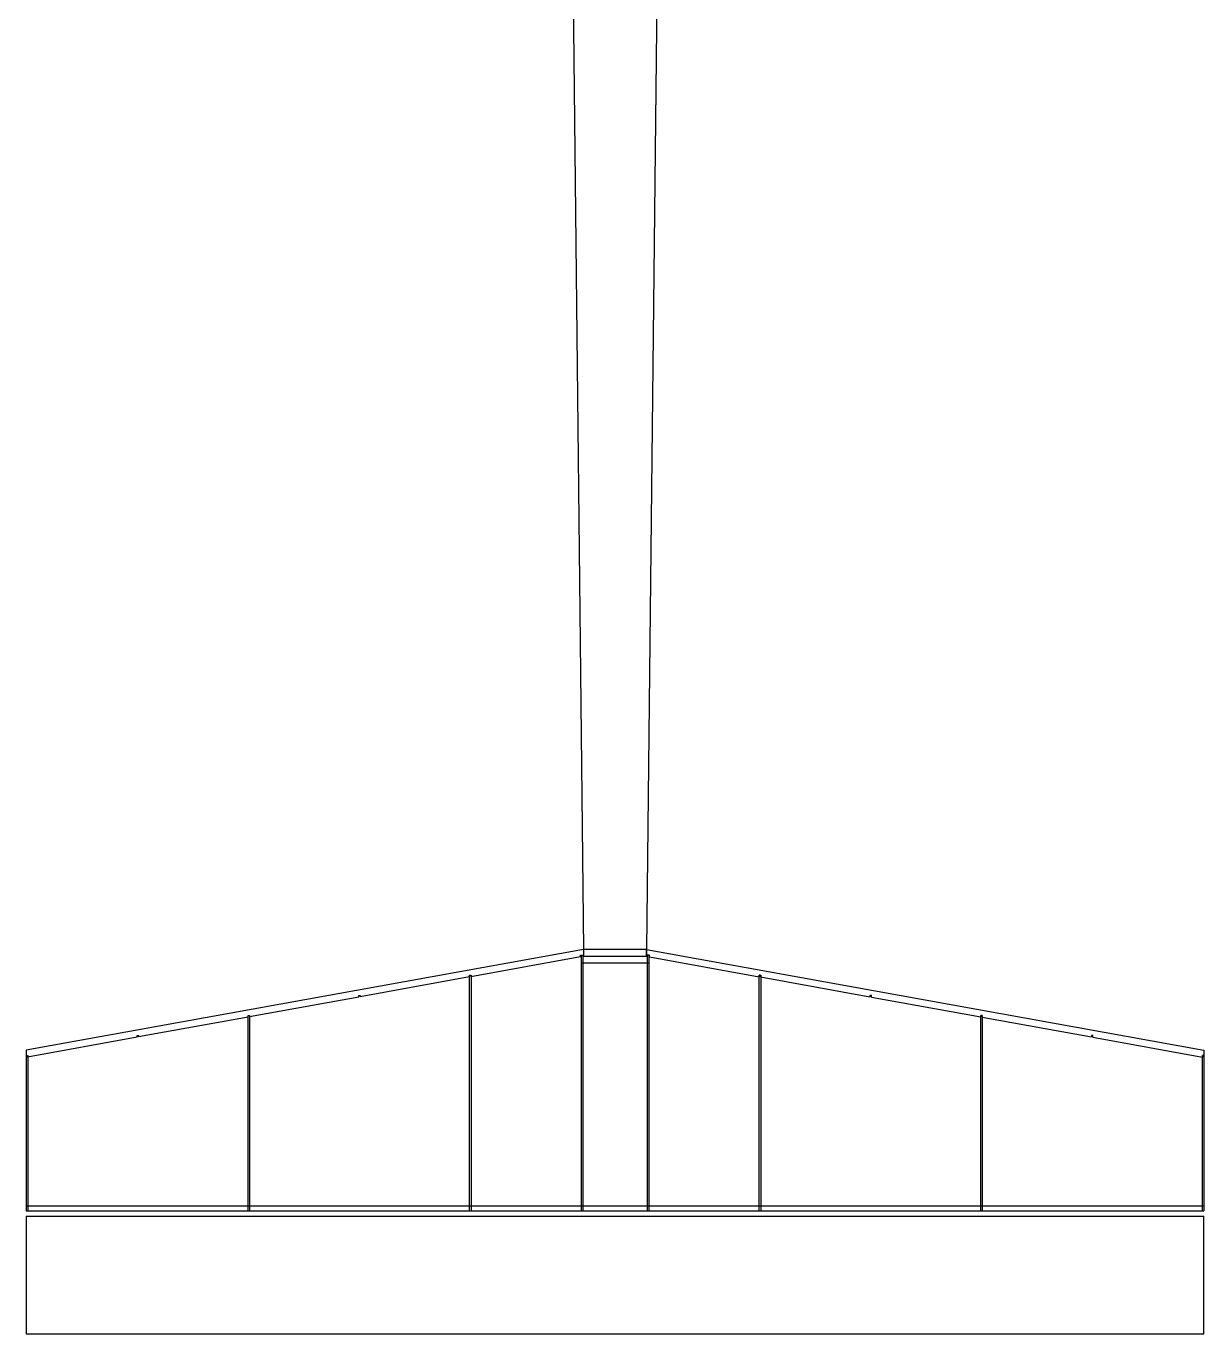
# Model space of a CAD drawing. Header units: millimetres. Extents: x 126 to 551, y 135 to 428.
# Drawn here: x 286.7 to 390.4, y 134.8 to 249.9 of the extents above; entities that cross this region are included whole.
import ezdxf

# ---------------------------------------------------------------- set-up
doc = ezdxf.new("R2010")
doc.units = ezdxf.units.MM

msp = doc.modelspace()

# ---------------------------------------------------------------- linework, layer by layer
for p, q in [((334.89, 252.86), (335.79, 168.66)), ((342.24, 252.86), (341.34, 168.66)), ((335.79, 168.66), (286.74, 159.78)), ((335.52, 168.01), (335.52, 168.15)), ((335.52, 168.15), (335.79, 168.15)), ((335.79, 168.66), (335.79, 168.15)), ((335.79, 168.66), (335.79, 168.06)), ((341.34, 168.66), (335.79, 168.66)), ((335.79, 168.06), (341.34, 168.06)), ((341.34, 168.06), (341.34, 168.66)), ((341.34, 168.66), (390.39, 159.78)), ((341.34, 168.66), (341.34, 168.15)), ((341.61, 168.15), (341.34, 168.15)), ((341.61, 168.01), (341.61, 168.15)), ((335.52, 168.01), (325.88, 166.26)), ((341.49, 167.44), (335.64, 167.44)), ((341.61, 168.01), (351.26, 166.26)), ((325.76, 166.24), (316.13, 164.49)), ((325.76, 166.24), (325.76, 166.39)), ((325.76, 166.39), (325.88, 166.39)), ((325.88, 166.39), (325.88, 166.26)), ((351.38, 166.39), (351.26, 166.39)), ((351.26, 166.39), (351.26, 166.26)), ((351.38, 166.24), (351.38, 166.39)), ((351.38, 166.24), (361.01, 164.49)), ((316.01, 164.47), (316.01, 164.62)), ((316.01, 164.62), (316.13, 164.62)), ((316.13, 164.62), (316.13, 164.49)), ((361.13, 164.62), (361.01, 164.62)), ((361.01, 164.62), (361.01, 164.49)), ((361.13, 164.47), (361.13, 164.62)), ((316.01, 164.47), (306.38, 162.73)), ((361.13, 164.47), (370.76, 162.73)), ((306.26, 162.7), (296.63, 160.96)), ((306.26, 162.7), (306.26, 162.85)), ((306.26, 162.85), (306.38, 162.85)), ((306.38, 162.85), (306.38, 162.73)), ((370.88, 162.85), (370.76, 162.85)), ((370.76, 162.85), (370.76, 162.73)), ((370.88, 162.7), (370.88, 162.85)), ((370.88, 162.7), (380.51, 160.96)), ((296.51, 160.94), (286.86, 159.19)), ((296.51, 160.94), (296.51, 161.08)), ((296.51, 161.08), (296.63, 161.08)), ((296.63, 161.08), (296.63, 160.96)), ((380.63, 161.08), (380.51, 161.08)), ((380.51, 161.08), (380.51, 160.96)), ((380.63, 160.94), (380.63, 161.08)), ((380.63, 160.94), (390.27, 159.19)), ((286.74, 159.78), (286.74, 159.32)), ((286.74, 159.32), (286.86, 159.32)), ((286.86, 159.32), (286.86, 159.19)), ((390.39, 159.32), (390.27, 159.32)), ((390.27, 159.32), (390.27, 159.19)), ((390.39, 159.78), (390.39, 159.32)), ((286.73, 145.17), (286.73, 134.82)), ((286.73, 145.17), (390.4, 145.17)), ((390.4, 134.82), (390.4, 145.17)), ((286.73, 134.82), (390.4, 134.82))]:
    msp.add_line(p, q)
at = {"color": 1}
for p, q in [((335.58, 168.15), (335.58, 145.65)), ((335.73, 168.15), (335.73, 145.65)), ((341.4, 168.15), (341.4, 145.65)), ((341.55, 168.15), (341.55, 145.65)), ((325.74, 166.39), (325.74, 145.65)), ((325.89, 166.39), (325.89, 145.65)), ((351.24, 166.39), (351.24, 145.65)), ((351.39, 166.39), (351.39, 145.65)), ((306.24, 162.85), (306.24, 145.65)), ((306.39, 162.85), (306.39, 145.65)), ((370.74, 162.85), (370.74, 145.65)), ((370.89, 162.85), (370.89, 145.65)), ((286.73, 159.32), (286.73, 145.65)), ((286.88, 159.32), (286.88, 145.65)), ((390.25, 159.32), (390.25, 145.65)), ((390.4, 159.32), (390.4, 145.65))]:
    msp.add_line(p, q, dxfattribs=at)
at = {"color": 0}
for p, q in [((286.73, 146.1), (390.4, 146.1)), ((286.73, 145.65), (390.4, 145.65))]:
    msp.add_line(p, q, dxfattribs=at)

doc.saveas('drawing.dxf')
